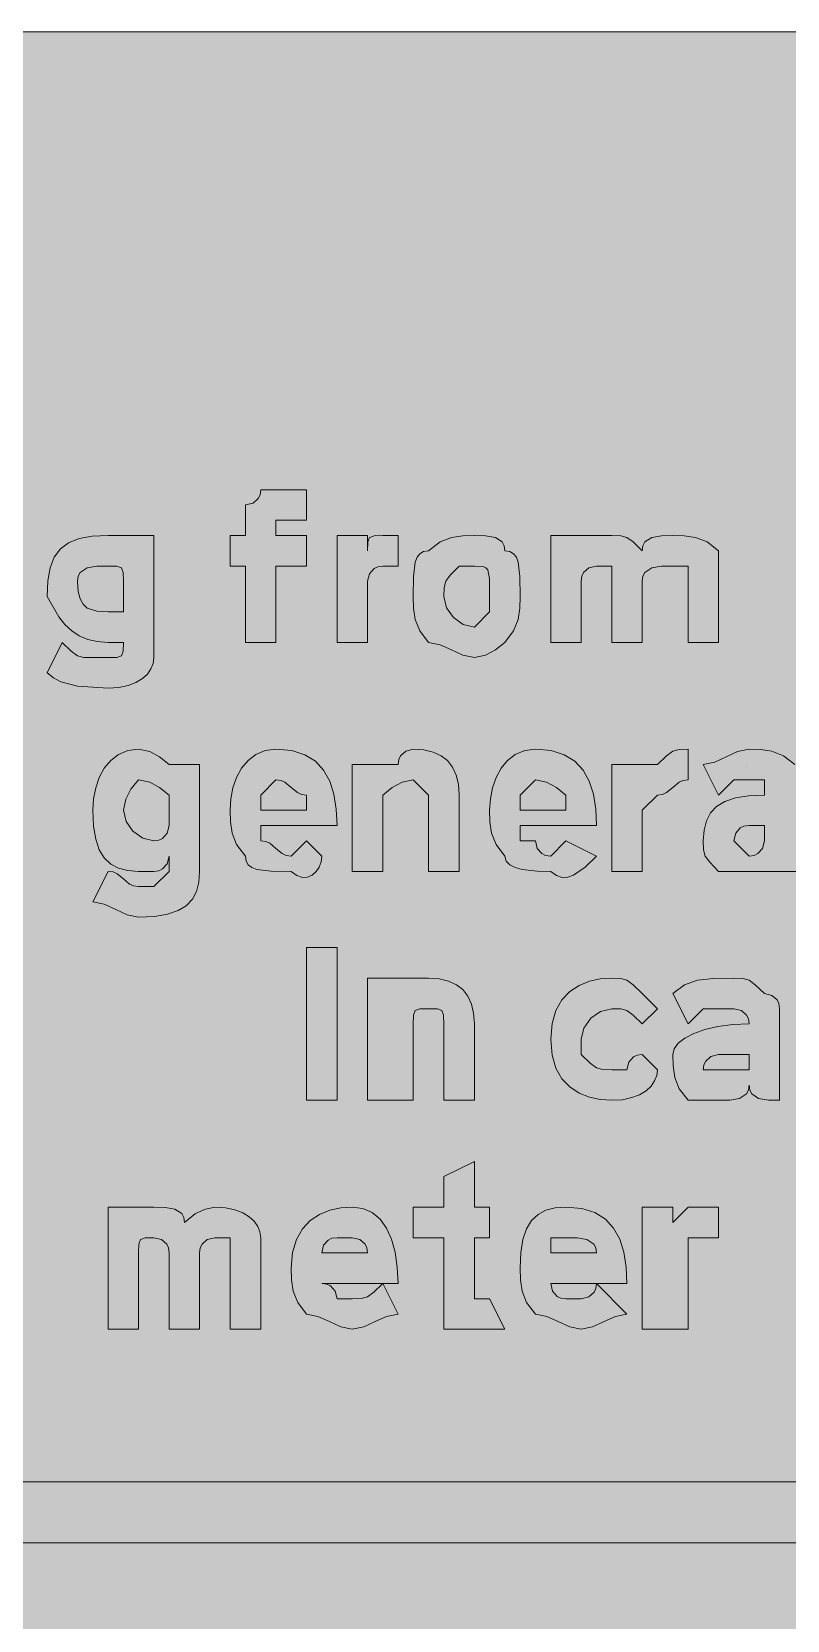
# Model space of a CAD drawing. Header units: metres. Extents: x 9 to 558, y 12 to 259.
# Drawn here: x 94.4 to 153.8, y 134.3 to 259.2 of the extents above; entities that cross this region are included whole.
import ezdxf

# ---------------------------------------------------------------- set-up
doc = ezdxf.new("R2010")
doc.units = ezdxf.units.M
for name, color, linetype, true_color in [('FILL_BLACK_000000', 7, 'Continuous', 0x000000), ('FILL_YELLOW_FFFF00', 7, 'Continuous', 0xffff00), ('STROKE_BLACK_000000', 7, 'Continuous', 0x000000)]:
    doc.layers.add(name, color=color, linetype=linetype, true_color=true_color)

msp = doc.modelspace()

# ---------------------------------------------------------------- hatches: boundary and pattern name
at = {"layer": 'FILL_BLACK_000000', "true_color": 0x000000}
h = msp.add_hatch(color=7, dxfattribs=at)
h.dxf.hatch_style = 1
h.paths.add_polyline_path([(111.21, 211.2), (111.21, 217.2), (110.01, 217.2), (110.01, 219.6), (111.21, 219.6), (111.21, 222), (111.81, 222.15), (112.22, 222.51), (112.36, 222.8), (112.41, 223.2), (114.81, 223.2), (116.01, 223.2), (116.01, 220.8), (114.81, 220.8), (113.61, 220.8), (113.61, 219.6), (116.01, 219.6), (116.01, 217.2), (113.61, 217.2), (113.61, 211.2), (111.21, 211.2)])
h = msp.add_hatch(color=7, dxfattribs=at)
h.dxf.hatch_style = 1
h.paths.add_polyline_path([(103.78, 209.12), (103.5, 208.71), (103.11, 208.35), (102.6, 208.04), (101.98, 207.81), (101.25, 207.65), (100.41, 207.6), (98.01, 207.75), (96.7, 208.11), (96.11, 208.4), (95.61, 208.8), (96.81, 211.2), (97.52, 210.51), (98.01, 210.15), (98.5, 210.02), (99.21, 210), (100.41, 210), (101.1, 210.02), (101.46, 210.15), (101.59, 210.51), (101.61, 211.2), (100.41, 211.2), (99.56, 211.26), (98.82, 211.42), (98.15, 211.71), (97.56, 212.1), (97.02, 212.61), (96.53, 213.22), (95.61, 214.8), (95.67, 216.04), (95.85, 217.07), (96.18, 217.9), (96.66, 218.55), (97.31, 219.03), (98.14, 219.36), (99.17, 219.54), (100.41, 219.6), (101.61, 219.6), (104.01, 219.6), (104.01, 210), (103.95, 209.55), (103.78, 209.12)])
h.paths.add_polyline_path([(101.46, 217.05), (101.1, 217.18), (100.41, 217.2), (99.53, 217.18), (98.76, 217.05), (98.22, 216.69), (98.06, 216.4), (98.01, 216), (98.06, 215.21), (98.22, 214.61), (98.45, 214.19), (98.76, 213.9), (99.53, 213.64), (100.41, 213.6), (101.61, 213.6), (101.61, 214.8), (101.61, 216), (101.59, 216.69), (101.46, 217.05)], flags=16)
h = msp.add_hatch(color=7, dxfattribs=at)
h.dxf.hatch_style = 1
h.paths.add_polyline_path([(118.41, 219.6), (120.81, 219.6), (120.81, 218.4), (120.83, 219.09), (120.96, 219.45), (121.32, 219.58), (122.01, 219.6), (123.21, 219.6), (123.21, 217.2), (122.01, 217.2), (121.61, 217.15), (121.32, 217.01), (120.96, 216.6), (120.81, 216), (120.81, 211.2), (118.41, 211.2), (118.41, 219.6)])
h = msp.add_hatch(color=7, dxfattribs=at)
h.dxf.hatch_style = 1
h.paths.add_polyline_path([(132.66, 213), (132.3, 212.1), (131.61, 211.2), (130.86, 210.6), (130.09, 210.19), (129.21, 210), (128.31, 210.19), (127.41, 210.6), (126.51, 211.01), (125.61, 211.2), (124.92, 212.1), (124.56, 213), (124.43, 213.9), (124.41, 214.8), (124.43, 216.37), (124.56, 217.5), (124.7, 217.89), (124.92, 218.17), (125.21, 218.34), (125.61, 218.4), (126.51, 219.09), (127.41, 219.45), (128.31, 219.58), (129.21, 219.6), (130.09, 219.58), (130.86, 219.45), (131.4, 219.09), (131.56, 218.8), (131.61, 218.4), (132.01, 218.34), (132.3, 218.17), (132.52, 217.89), (132.66, 217.5), (132.79, 216.37), (132.81, 214.8), (132.79, 213.9), (132.66, 213)])
h.paths.add_polyline_path([(130.26, 216.9), (130.12, 217.07), (129.9, 217.16), (129.21, 217.2), (128.01, 217.2), (127.32, 216.49), (126.96, 216), (126.83, 215.51), (126.81, 214.8), (127.02, 213.92), (127.56, 213.15), (128.33, 212.61), (129.21, 212.4), (130.41, 213.6), (130.41, 214.8), (130.39, 216.19), (130.26, 216.9)], flags=16)
h = msp.add_hatch(color=7, dxfattribs=at)
h.dxf.hatch_style = 1
h.paths.add_polyline_path([(143.93, 217.18), (143.16, 217.05), (142.62, 216.69), (142.46, 216.4), (142.41, 216), (142.41, 211.2), (140.01, 211.2), (140.01, 217.2), (138.81, 217.2), (138.21, 217.05), (137.8, 216.69), (137.66, 216.4), (137.61, 216), (137.61, 211.2), (135.21, 211.2), (135.21, 219.6), (137.61, 219.6), (138.81, 219.6), (140.01, 219.6), (140.72, 219.58), (141.21, 219.45), (141.7, 219.09), (142.41, 218.4), (142.46, 218.8), (142.62, 219.09), (143.16, 219.45), (143.93, 219.58), (144.81, 219.6), (145.71, 219.58), (146.61, 219.45), (147.51, 219.09), (148.41, 218.4), (148.41, 217.2), (148.41, 211.2), (146.01, 211.2), (146.01, 217.2), (144.81, 217.2), (143.93, 217.18)])
h = msp.add_hatch(color=7, dxfattribs=at)
h.dxf.hatch_style = 1
h.paths.add_polyline_path([(107.37, 191.62), (107.04, 191.01), (106.56, 190.5), (105.91, 190.11), (105.08, 189.82), (104.05, 189.66), (102.81, 189.6), (101.91, 189.79), (101.01, 190.2), (100.11, 190.61), (99.21, 190.8), (100.41, 193.2), (100.81, 193.15), (101.12, 193.01), (101.61, 192.6), (102.1, 192.19), (102.41, 192.05), (102.81, 192), (104.01, 192), (105.21, 193.2), (105.21, 194.4), (105.06, 193.8), (104.7, 193.39), (104.41, 193.25), (104.01, 193.2), (102.81, 193.2), (101.97, 193.26), (101.23, 193.44), (100.62, 193.77), (100.11, 194.25), (99.72, 194.9), (99.44, 195.73), (99.27, 196.76), (99.21, 198), (99.27, 198.9), (99.44, 199.76), (99.72, 200.57), (100.11, 201.3), (100.62, 201.91), (101.23, 202.39), (101.97, 202.69), (102.81, 202.8), (103.69, 202.61), (104.46, 202.2), (105.21, 201.6), (107.61, 201.6), (107.61, 193.2), (107.55, 192.36), (107.37, 191.62)])
h.paths.add_polyline_path([(103.69, 200.21), (102.81, 200.4), (102.21, 199.65), (101.8, 198.88), (101.61, 198), (101.82, 197.12), (102.36, 196.35), (103.13, 195.81), (104.01, 195.6), (104.41, 195.65), (104.7, 195.79), (105.06, 196.2), (105.21, 196.8), (105.21, 199.2), (104.46, 199.8), (103.69, 200.21)], flags=16)
h = msp.add_hatch(color=7, dxfattribs=at)
h.dxf.hatch_style = 1
h.paths.add_polyline_path([(112.41, 195.6), (112.81, 195.55), (113.12, 195.41), (113.61, 195), (114.1, 194.59), (114.41, 194.45), (114.81, 194.4), (116.01, 195.6), (117.21, 194.4), (117.16, 193.95), (117, 193.54), (116.77, 193.18), (116.46, 192.9), (116.1, 192.74), (115.69, 192.71), (115.26, 192.86), (114.81, 193.2), (113.23, 193.22), (112.11, 193.35), (111.72, 193.49), (111.43, 193.71), (111.27, 194), (111.21, 194.4), (110.52, 195.3), (110.16, 196.2), (110.03, 197.1), (110.01, 198), (110.07, 198.9), (110.23, 199.76), (110.52, 200.57), (110.91, 201.3), (111.42, 201.91), (112.03, 202.39), (112.77, 202.69), (113.61, 202.8), (114.85, 202.69), (115.88, 202.37), (116.71, 201.85), (117.36, 201.15), (117.84, 200.28), (118.17, 199.26), (118.35, 198.09), (118.41, 196.8), (112.41, 196.8), (112.41, 195.6)])
h.paths.add_polyline_path([(116.01, 199.2), (115.61, 199.25), (115.3, 199.39), (114.81, 199.8), (114.32, 200.21), (114.01, 200.35), (113.61, 200.4), (112.41, 199.2), (112.41, 198), (116.01, 198), (116.01, 199.2)], flags=16)
h = msp.add_hatch(color=7, dxfattribs=at)
h.dxf.hatch_style = 1
h.paths.add_polyline_path([(125.61, 193.2), (125.61, 198), (125.61, 199.2), (124.41, 200.4), (123.53, 200.21), (122.76, 199.8), (122.01, 199.2), (122.01, 198), (122.01, 193.2), (119.61, 193.2), (119.61, 201.6), (122.01, 201.6), (123.21, 201.6), (123.26, 202), (123.4, 202.29), (123.81, 202.65), (124.41, 202.8), (125.25, 202.74), (125.98, 202.57), (126.6, 202.29), (127.11, 201.9), (127.5, 201.39), (127.78, 200.77), (127.95, 200.04), (128.01, 199.2), (128.01, 193.2), (125.61, 193.2)])
h = msp.add_hatch(color=7, dxfattribs=at)
h.dxf.hatch_style = 1
h.paths.add_polyline_path([(132.81, 195.6), (134.01, 195.6), (134.16, 195), (134.52, 194.59), (134.81, 194.45), (135.21, 194.4), (136.41, 195.6), (138.81, 194.4), (137.91, 193.54), (137.01, 192.9), (136.56, 192.74), (136.11, 192.71), (135.66, 192.86), (135.21, 193.2), (134.14, 193.22), (132.96, 193.35), (132.43, 193.49), (132, 193.71), (131.72, 194), (131.61, 194.4), (130.92, 195.3), (130.56, 196.2), (130.43, 197.1), (130.41, 198), (130.47, 198.9), (130.63, 199.76), (130.92, 200.57), (131.31, 201.3), (131.82, 201.91), (132.43, 202.39), (133.17, 202.69), (134.01, 202.8), (135.25, 202.69), (136.28, 202.37), (137.11, 201.85), (137.76, 201.15), (138.24, 200.28), (138.57, 199.26), (138.75, 198.09), (138.81, 196.8), (132.81, 196.8), (132.81, 195.6)])
h.paths.add_polyline_path([(136.41, 199.2), (135.66, 199.8), (134.89, 200.21), (134.01, 200.4), (132.81, 199.2), (132.81, 198), (136.41, 198), (136.41, 199.2)], flags=16)
h = msp.add_hatch(color=7, dxfattribs=at)
h.dxf.hatch_style = 1
h.paths.add_polyline_path([(140.01, 201.6), (142.41, 201.6), (143.61, 201.6), (144.32, 202.29), (144.81, 202.65), (145.3, 202.78), (146.01, 202.8), (146.01, 200.4), (145.61, 200.35), (145.3, 200.21), (144.81, 199.8), (144.32, 199.39), (144.01, 199.25), (143.61, 199.2), (142.41, 198), (142.41, 193.2), (140.01, 193.2), (140.01, 201.6)])
h = msp.add_hatch(color=7, dxfattribs=at)
h.dxf.hatch_style = 1
h.paths.add_polyline_path([(150.81, 200.4), (149.61, 200.4), (148.41, 199.2), (147.21, 201.6), (148.11, 201.79), (149.01, 202.2), (149.91, 202.61), (150.81, 202.8), (151.71, 202.78), (152.61, 202.65), (153.51, 202.29), (154.41, 201.6), (154.56, 201), (154.92, 200.59), (155.21, 200.45), (155.61, 200.4), (155.61, 195.6), (155.61, 194.4), (155.61, 193.2), (153.21, 193.2), (150.81, 193.2), (148.41, 193.2), (147.72, 193.91), (147.36, 194.4), (147.23, 194.89), (147.21, 195.6), (147.27, 196.44), (147.45, 197.17), (147.78, 197.79), (148.26, 198.3), (148.91, 198.69), (149.74, 198.97), (150.77, 199.14), (152.01, 199.2), (152.01, 200.4), (150.81, 200.4)])
h.paths.add_polyline_path([(151.21, 194.45), (151.5, 194.59), (151.86, 195), (152.01, 195.6), (152.01, 196.8), (150.81, 196.8), (150.41, 196.75), (150.12, 196.61), (149.76, 196.2), (149.61, 195.6), (150.81, 194.4), (151.21, 194.45)], flags=16)
h = msp.add_hatch(color=7, dxfattribs=at)
h.dxf.hatch_style = 1
h.paths.add_polyline_path([(116.01, 175.2), (116.01, 187.2), (118.41, 187.2), (118.41, 175.2), (116.01, 175.2)])
h = msp.add_hatch(color=7, dxfattribs=at)
h.dxf.hatch_style = 1
h.paths.add_polyline_path([(126.45, 184.74), (127.18, 184.57), (127.8, 184.29), (128.31, 183.9), (128.7, 183.39), (128.98, 182.77), (129.15, 182.04), (129.21, 181.2), (129.21, 175.2), (126.81, 175.2), (126.81, 181.2), (126.79, 181.89), (126.66, 182.25), (126.3, 182.38), (125.61, 182.4), (124.92, 182.38), (124.56, 182.25), (124.43, 181.89), (124.41, 181.2), (124.41, 175.2), (120.81, 175.2), (120.81, 184.8), (124.41, 184.8), (125.61, 184.8), (126.45, 184.74)])
h = msp.add_hatch(color=7, dxfattribs=at)
h.dxf.hatch_style = 1
h.paths.add_polyline_path([(140.72, 184.78), (141.21, 184.65), (141.7, 184.29), (142.41, 183.6), (143.61, 182.4), (142.41, 181.2), (141.7, 181.89), (141.21, 182.25), (140.72, 182.38), (140.01, 182.4), (139.13, 182.19), (138.36, 181.65), (137.82, 180.88), (137.61, 180), (137.61, 178.8), (138.32, 178.11), (138.81, 177.75), (139.3, 177.62), (140.01, 177.6), (141.21, 177.6), (141.36, 178.2), (141.72, 178.61), (142.01, 178.75), (142.41, 178.8), (143.61, 177.6), (143.55, 177.15), (143.38, 176.72), (143.1, 176.31), (142.71, 175.95), (142.2, 175.64), (141.58, 175.41), (140.85, 175.25), (140.01, 175.2), (139.11, 175.26), (138.25, 175.44), (137.44, 175.77), (136.71, 176.25), (136.1, 176.9), (135.62, 177.73), (135.32, 178.76), (135.21, 180), (135.32, 181.24), (135.62, 182.27), (136.1, 183.1), (136.71, 183.75), (137.44, 184.23), (138.25, 184.56), (139.11, 184.74), (140.01, 184.8), (140.72, 184.78)])
h = msp.add_hatch(color=7, dxfattribs=at)
h.dxf.hatch_style = 1
h.paths.add_polyline_path([(150.62, 181.89), (150.21, 182.25), (149.61, 182.4), (147.21, 182.4), (146.01, 181.2), (144.81, 183.6), (145.73, 184.29), (146.76, 184.65), (148.02, 184.78), (149.61, 184.8), (150.32, 184.78), (150.81, 184.65), (151.3, 184.29), (152.01, 183.6), (152.61, 183.45), (153.02, 183.09), (153.16, 182.8), (153.21, 182.4), (153.21, 177.6), (153.21, 176.4), (153.21, 175.2), (152.33, 175.22), (151.56, 175.35), (151.02, 175.71), (150.86, 176), (150.81, 176.4), (150.76, 176), (150.6, 175.71), (150.06, 175.35), (149.29, 175.22), (148.41, 175.2), (146.01, 175.2), (145.32, 176.1), (144.96, 177), (144.83, 177.9), (144.81, 178.8), (144.92, 179.25), (145.24, 179.68), (145.76, 180.09), (146.46, 180.45), (147.33, 180.76), (148.35, 180.99), (149.52, 181.15), (150.81, 181.2), (150.76, 181.6), (150.62, 181.89)])
h.paths.add_polyline_path([(149.61, 177.6), (150.81, 177.6), (150.81, 178.8), (148.41, 178.8), (147.81, 178.65), (147.4, 178.29), (147.26, 178), (147.21, 177.6), (148.41, 177.6), (149.61, 177.6)], flags=16)
h = msp.add_hatch(color=7, dxfattribs=at)
h.dxf.hatch_style = 1
h.paths.add_polyline_path([(130.41, 166.8), (130.41, 164.4), (129.21, 164.4), (129.21, 160.8), (129.21, 159.6), (130.41, 159.6), (131.61, 157.2), (129.21, 157.2), (126.81, 157.2), (126.81, 159.6), (126.81, 164.4), (124.41, 164.4), (124.41, 166.8), (126.81, 166.8), (126.81, 169.2), (129.21, 170.4), (129.21, 166.8), (130.41, 166.8)])
h = msp.add_hatch(color=7, dxfattribs=at)
h.dxf.hatch_style = 1
h.paths.add_polyline_path([(108.21, 164.25), (107.8, 163.89), (107.66, 163.6), (107.61, 163.2), (107.61, 157.2), (105.21, 157.2), (105.21, 163.2), (105.16, 163.6), (105.02, 163.89), (104.61, 164.25), (104.01, 164.4), (103.32, 164.38), (102.96, 164.25), (102.83, 163.89), (102.81, 163.2), (102.81, 157.2), (100.41, 157.2), (100.41, 166.8), (102.81, 166.8), (104.01, 166.8), (104.89, 166.78), (105.66, 166.65), (106.2, 166.29), (106.36, 166), (106.41, 165.6), (107.29, 166.29), (108.06, 166.65), (108.81, 166.8), (109.65, 166.75), (110.38, 166.59), (111, 166.36), (111.51, 166.05), (111.9, 165.69), (112.18, 165.28), (112.35, 164.85), (112.41, 164.4), (112.41, 157.2), (110.01, 157.2), (110.01, 163.2), (110.01, 164.4), (108.81, 164.4), (108.21, 164.25)])
h = msp.add_hatch(color=7, dxfattribs=at)
h.dxf.hatch_style = 1
h.paths.add_polyline_path([(121.41, 157.8), (120.51, 157.39), (119.61, 157.2), (118.71, 157.39), (117.81, 157.8), (116.91, 158.21), (116.01, 158.4), (115.32, 159.3), (114.96, 160.2), (114.83, 161.1), (114.81, 162), (114.92, 163.24), (115.22, 164.27), (115.7, 165.1), (116.31, 165.75), (117.04, 166.23), (117.85, 166.56), (118.71, 166.74), (119.61, 166.8), (120.45, 166.69), (121.18, 166.37), (121.8, 165.85), (122.31, 165.15), (122.7, 164.28), (122.98, 163.26), (123.15, 162.09), (123.21, 160.8), (122.01, 160.8), (123.21, 158.4), (122.31, 158.21), (121.41, 157.8)])
h.paths.add_polyline_path([(117.21, 160.8), (117.61, 160.75), (117.9, 160.61), (118.26, 160.2), (118.41, 159.6), (119.61, 159.6), (120.32, 159.62), (120.81, 159.75), (121.3, 160.11), (122.01, 160.8), (117.21, 160.8)], flags=16)
h.paths.add_polyline_path([(120.76, 163.6), (120.62, 163.89), (120.21, 164.25), (119.61, 164.4), (118.41, 164.4), (118.01, 164.35), (117.72, 164.21), (117.36, 163.8), (117.21, 163.2), (120.81, 163.2), (120.76, 163.6)], flags=16)
h = msp.add_hatch(color=7, dxfattribs=at)
h.dxf.hatch_style = 1
h.paths.add_polyline_path([(139.41, 157.8), (138.51, 157.39), (137.61, 157.2), (136.71, 157.39), (135.81, 157.8), (134.91, 158.21), (134.01, 158.4), (133.32, 159.3), (132.96, 160.2), (132.83, 161.1), (132.81, 162), (132.87, 163.24), (133.03, 164.27), (133.32, 165.1), (133.71, 165.75), (134.22, 166.23), (134.83, 166.56), (135.57, 166.74), (136.41, 166.8), (137.65, 166.69), (138.68, 166.37), (139.51, 165.85), (140.16, 165.15), (140.64, 164.28), (140.97, 163.26), (141.15, 162.09), (141.21, 160.8), (138.81, 160.8), (141.21, 158.4), (140.31, 158.21), (139.41, 157.8)])
h.paths.add_polyline_path([(135.21, 160.8), (135.36, 160.2), (135.72, 159.79), (136.01, 159.65), (136.41, 159.6), (137.61, 159.6), (138.21, 159.75), (138.62, 160.11), (138.76, 160.4), (138.81, 160.8), (135.21, 160.8)], flags=16)
h.paths.add_polyline_path([(138.76, 163.6), (138.6, 163.89), (138.06, 164.25), (137.29, 164.38), (136.41, 164.4), (135.21, 164.4), (135.21, 163.2), (138.81, 163.2), (138.76, 163.6)], flags=16)
h = msp.add_hatch(color=7, dxfattribs=at)
h.dxf.hatch_style = 1
h.paths.add_polyline_path([(142.41, 166.8), (144.81, 166.8), (144.81, 165.6), (146.01, 166.8), (148.41, 166.8), (148.41, 164.4), (146.01, 164.4), (146.01, 163.2), (146.01, 157.2), (142.41, 157.2), (142.41, 166.8)])
h = msp.add_hatch(color=7, dxfattribs=at)
h.dxf.hatch_style = 1
h.paths.add_polyline_path([(62.01, 140.4), (62.01, 145.2), (495.21, 145.2), (490.41, 150), (497.61, 150), (504.81, 142.8), (497.61, 136.8), (490.41, 136.8), (495.21, 140.4), (62.01, 140.4)])
at = {"layer": 'FILL_YELLOW_FFFF00', "true_color": 0xffff00}
h = msp.add_hatch(color=7, dxfattribs=at)
h.dxf.hatch_style = 1
h.paths.add_polyline_path([(552.02, 259.18), (553.41, 259.05), (554.8, 258.69), (556.41, 258), (557.1, 256.39), (557.46, 255), (557.59, 253.61), (557.61, 252), (557.61, 19.2), (557.61, 15.6), (557.01, 14.85), (556.6, 14.08), (556.41, 13.2), (554.8, 12.51), (553.41, 12.15), (552.02, 12.02), (550.41, 12), (16.41, 12), (14.01, 12), (13.13, 12.19), (12.36, 12.6), (11.61, 13.2), (10.22, 14.81), (9.8, 15.52), (9.51, 16.2), (9.25, 17.59), (9.21, 19.2), (9.21, 252), (9.21, 255.6), (9.61, 255.65), (9.92, 255.81), (10.41, 256.35), (10.9, 257.12), (11.61, 258), (12.36, 258.6), (13.13, 259.01), (14.01, 259.2), (16.41, 259.2), (550.41, 259.2), (552.02, 259.18)])

# ---------------------------------------------------------------- linework, layer by layer
at = {"layer": 'FILL_BLACK_000000', "lineweight": 0, "true_color": 0x000000}
for points in [[(111.21, 211.2), (111.21, 217.2), (110.01, 217.2), (110.01, 219.6), (111.21, 219.6), (111.21, 222), (111.81, 222.15), (112.22, 222.51), (112.36, 222.8), (112.41, 223.2), (114.81, 223.2), (116.01, 223.2), (116.01, 220.8), (114.81, 220.8), (113.61, 220.8), (113.61, 219.6), (116.01, 219.6), (116.01, 217.2), (113.61, 217.2), (113.61, 211.2)], [(103.78, 209.12), (103.5, 208.71), (103.11, 208.35), (102.6, 208.04), (101.98, 207.81), (101.25, 207.65), (100.41, 207.6), (98.01, 207.75), (96.7, 208.11), (96.11, 208.4), (95.61, 208.8), (96.81, 211.2), (97.52, 210.51), (98.01, 210.15), (98.5, 210.02), (99.21, 210), (100.41, 210), (101.1, 210.02), (101.46, 210.15), (101.59, 210.51), (101.61, 211.2), (100.41, 211.2), (99.56, 211.26), (98.82, 211.42), (98.15, 211.71), (97.56, 212.1), (97.02, 212.61), (96.53, 213.22), (95.61, 214.8), (95.67, 216.04), (95.85, 217.07), (96.18, 217.9), (96.66, 218.55), (97.31, 219.03), (98.14, 219.36), (99.17, 219.54), (100.41, 219.6), (101.61, 219.6), (104.01, 219.6), (104.01, 210), (103.95, 209.55)], [(118.41, 219.6), (120.81, 219.6), (120.81, 218.4), (120.83, 219.09), (120.96, 219.45), (121.32, 219.58), (122.01, 219.6), (123.21, 219.6), (123.21, 217.2), (122.01, 217.2), (121.61, 217.15), (121.32, 217.01), (120.96, 216.6), (120.81, 216), (120.81, 211.2), (118.41, 211.2)], [(132.66, 213), (132.3, 212.1), (131.61, 211.2), (130.86, 210.6), (130.09, 210.19), (129.21, 210), (128.31, 210.19), (127.41, 210.6), (126.51, 211.01), (125.61, 211.2), (124.92, 212.1), (124.56, 213), (124.43, 213.9), (124.41, 214.8), (124.43, 216.37), (124.56, 217.5), (124.7, 217.89), (124.92, 218.17), (125.21, 218.34), (125.61, 218.4), (126.51, 219.09), (127.41, 219.45), (128.31, 219.58), (129.21, 219.6), (130.09, 219.58), (130.86, 219.45), (131.4, 219.09), (131.56, 218.8), (131.61, 218.4), (132.01, 218.34), (132.3, 218.17), (132.52, 217.89), (132.66, 217.5), (132.79, 216.37), (132.81, 214.8), (132.79, 213.9)], [(143.93, 217.18), (143.16, 217.05), (142.62, 216.69), (142.46, 216.4), (142.41, 216), (142.41, 211.2), (140.01, 211.2), (140.01, 217.2), (138.81, 217.2), (138.21, 217.05), (137.8, 216.69), (137.66, 216.4), (137.61, 216), (137.61, 211.2), (135.21, 211.2), (135.21, 219.6), (137.61, 219.6), (138.81, 219.6), (140.01, 219.6), (140.72, 219.58), (141.21, 219.45), (141.7, 219.09), (142.41, 218.4), (142.46, 218.8), (142.62, 219.09), (143.16, 219.45), (143.93, 219.58), (144.81, 219.6), (145.71, 219.58), (146.61, 219.45), (147.51, 219.09), (148.41, 218.4), (148.41, 217.2), (148.41, 211.2), (146.01, 211.2), (146.01, 217.2), (144.81, 217.2)], [(101.46, 217.05), (101.1, 217.18), (100.41, 217.2), (99.53, 217.18), (98.76, 217.05), (98.22, 216.69), (98.06, 216.4), (98.01, 216), (98.06, 215.21), (98.22, 214.61), (98.45, 214.19), (98.76, 213.9), (99.53, 213.64), (100.41, 213.6), (101.61, 213.6), (101.61, 214.8), (101.61, 216), (101.59, 216.69)], [(130.26, 216.9), (130.12, 217.07), (129.9, 217.16), (129.21, 217.2), (128.01, 217.2), (127.32, 216.49), (126.96, 216), (126.83, 215.51), (126.81, 214.8), (127.02, 213.92), (127.56, 213.15), (128.33, 212.61), (129.21, 212.4), (130.41, 213.6), (130.41, 214.8), (130.39, 216.19)], [(107.37, 191.62), (107.04, 191.01), (106.56, 190.5), (105.91, 190.11), (105.08, 189.82), (104.05, 189.66), (102.81, 189.6), (101.91, 189.79), (101.01, 190.2), (100.11, 190.61), (99.21, 190.8), (100.41, 193.2), (100.81, 193.15), (101.12, 193.01), (101.61, 192.6), (102.1, 192.19), (102.41, 192.05), (102.81, 192), (104.01, 192), (105.21, 193.2), (105.21, 194.4), (105.06, 193.8), (104.7, 193.39), (104.41, 193.25), (104.01, 193.2), (102.81, 193.2), (101.97, 193.26), (101.23, 193.44), (100.62, 193.77), (100.11, 194.25), (99.72, 194.9), (99.44, 195.73), (99.27, 196.76), (99.21, 198), (99.27, 198.9), (99.44, 199.76), (99.72, 200.57), (100.11, 201.3), (100.62, 201.91), (101.23, 202.39), (101.97, 202.69), (102.81, 202.8), (103.69, 202.61), (104.46, 202.2), (105.21, 201.6), (107.61, 201.6), (107.61, 193.2), (107.55, 192.36)], [(112.41, 195.6), (112.81, 195.55), (113.12, 195.41), (113.61, 195), (114.1, 194.59), (114.41, 194.45), (114.81, 194.4), (116.01, 195.6), (117.21, 194.4), (117.16, 193.95), (117, 193.54), (116.77, 193.18), (116.46, 192.9), (116.1, 192.74), (115.69, 192.71), (115.26, 192.86), (114.81, 193.2), (113.23, 193.22), (112.11, 193.35), (111.72, 193.49), (111.43, 193.71), (111.27, 194), (111.21, 194.4), (110.52, 195.3), (110.16, 196.2), (110.03, 197.1), (110.01, 198), (110.07, 198.9), (110.23, 199.76), (110.52, 200.57), (110.91, 201.3), (111.42, 201.91), (112.03, 202.39), (112.77, 202.69), (113.61, 202.8), (114.85, 202.69), (115.88, 202.37), (116.71, 201.85), (117.36, 201.15), (117.84, 200.28), (118.17, 199.26), (118.35, 198.09), (118.41, 196.8), (112.41, 196.8)], [(125.61, 193.2), (125.61, 198), (125.61, 199.2), (124.41, 200.4), (123.53, 200.21), (122.76, 199.8), (122.01, 199.2), (122.01, 198), (122.01, 193.2), (119.61, 193.2), (119.61, 201.6), (122.01, 201.6), (123.21, 201.6), (123.26, 202), (123.4, 202.29), (123.81, 202.65), (124.41, 202.8), (125.25, 202.74), (125.98, 202.57), (126.6, 202.29), (127.11, 201.9), (127.5, 201.39), (127.78, 200.77), (127.95, 200.04), (128.01, 199.2), (128.01, 193.2)], [(132.81, 195.6), (134.01, 195.6), (134.16, 195), (134.52, 194.59), (134.81, 194.45), (135.21, 194.4), (136.41, 195.6), (138.81, 194.4), (137.91, 193.54), (137.01, 192.9), (136.56, 192.74), (136.11, 192.71), (135.66, 192.86), (135.21, 193.2), (134.14, 193.22), (132.96, 193.35), (132.43, 193.49), (132, 193.71), (131.72, 194), (131.61, 194.4), (130.92, 195.3), (130.56, 196.2), (130.43, 197.1), (130.41, 198), (130.47, 198.9), (130.63, 199.76), (130.92, 200.57), (131.31, 201.3), (131.82, 201.91), (132.43, 202.39), (133.17, 202.69), (134.01, 202.8), (135.25, 202.69), (136.28, 202.37), (137.11, 201.85), (137.76, 201.15), (138.24, 200.28), (138.57, 199.26), (138.75, 198.09), (138.81, 196.8), (132.81, 196.8)], [(140.01, 201.6), (142.41, 201.6), (143.61, 201.6), (144.32, 202.29), (144.81, 202.65), (145.3, 202.78), (146.01, 202.8), (146.01, 200.4), (145.61, 200.35), (145.3, 200.21), (144.81, 199.8), (144.32, 199.39), (144.01, 199.25), (143.61, 199.2), (142.41, 198), (142.41, 193.2), (140.01, 193.2)], [(103.69, 200.21), (102.81, 200.4), (102.21, 199.65), (101.8, 198.88), (101.61, 198), (101.82, 197.12), (102.36, 196.35), (103.13, 195.81), (104.01, 195.6), (104.41, 195.65), (104.7, 195.79), (105.06, 196.2), (105.21, 196.8), (105.21, 199.2), (104.46, 199.8)], [(116.01, 199.2), (115.61, 199.25), (115.3, 199.39), (114.81, 199.8), (114.32, 200.21), (114.01, 200.35), (113.61, 200.4), (112.41, 199.2), (112.41, 198), (116.01, 198)], [(136.41, 199.2), (135.66, 199.8), (134.89, 200.21), (134.01, 200.4), (132.81, 199.2), (132.81, 198), (136.41, 198)], [(151.21, 194.45), (151.5, 194.59), (151.86, 195), (152.01, 195.6), (152.01, 196.8), (150.81, 196.8), (150.41, 196.75), (150.12, 196.61), (149.76, 196.2), (149.61, 195.6), (150.81, 194.4)], [(116.01, 175.2), (116.01, 187.2), (118.41, 187.2), (118.41, 175.2)], [(126.45, 184.74), (127.18, 184.57), (127.8, 184.29), (128.31, 183.9), (128.7, 183.39), (128.98, 182.77), (129.15, 182.04), (129.21, 181.2), (129.21, 175.2), (126.81, 175.2), (126.81, 181.2), (126.79, 181.89), (126.66, 182.25), (126.3, 182.38), (125.61, 182.4), (124.92, 182.38), (124.56, 182.25), (124.43, 181.89), (124.41, 181.2), (124.41, 175.2), (120.81, 175.2), (120.81, 184.8), (124.41, 184.8), (125.61, 184.8)], [(140.72, 184.78), (141.21, 184.65), (141.7, 184.29), (142.41, 183.6), (143.61, 182.4), (142.41, 181.2), (141.7, 181.89), (141.21, 182.25), (140.72, 182.38), (140.01, 182.4), (139.13, 182.19), (138.36, 181.65), (137.82, 180.88), (137.61, 180), (137.61, 178.8), (138.32, 178.11), (138.81, 177.75), (139.3, 177.62), (140.01, 177.6), (141.21, 177.6), (141.36, 178.2), (141.72, 178.61), (142.01, 178.75), (142.41, 178.8), (143.61, 177.6), (143.55, 177.15), (143.38, 176.72), (143.1, 176.31), (142.71, 175.95), (142.2, 175.64), (141.58, 175.41), (140.85, 175.25), (140.01, 175.2), (139.11, 175.26), (138.25, 175.44), (137.44, 175.77), (136.71, 176.25), (136.1, 176.9), (135.62, 177.73), (135.32, 178.76), (135.21, 180), (135.32, 181.24), (135.62, 182.27), (136.1, 183.1), (136.71, 183.75), (137.44, 184.23), (138.25, 184.56), (139.11, 184.74), (140.01, 184.8)], [(150.62, 181.89), (150.21, 182.25), (149.61, 182.4), (147.21, 182.4), (146.01, 181.2), (144.81, 183.6), (145.73, 184.29), (146.76, 184.65), (148.02, 184.78), (149.61, 184.8), (150.32, 184.78), (150.81, 184.65), (151.3, 184.29), (152.01, 183.6), (152.61, 183.45), (153.02, 183.09), (153.16, 182.8), (153.21, 182.4), (153.21, 177.6), (153.21, 176.4), (153.21, 175.2), (152.33, 175.22), (151.56, 175.35), (151.02, 175.71), (150.86, 176), (150.81, 176.4), (150.76, 176), (150.6, 175.71), (150.06, 175.35), (149.29, 175.22), (148.41, 175.2), (146.01, 175.2), (145.32, 176.1), (144.96, 177), (144.83, 177.9), (144.81, 178.8), (144.92, 179.25), (145.24, 179.68), (145.76, 180.09), (146.46, 180.45), (147.33, 180.76), (148.35, 180.99), (149.52, 181.15), (150.81, 181.2), (150.76, 181.6)], [(149.61, 177.6), (150.81, 177.6), (150.81, 178.8), (148.41, 178.8), (147.81, 178.65), (147.4, 178.29), (147.26, 178), (147.21, 177.6), (148.41, 177.6)], [(130.41, 166.8), (130.41, 164.4), (129.21, 164.4), (129.21, 160.8), (129.21, 159.6), (130.41, 159.6), (131.61, 157.2), (129.21, 157.2), (126.81, 157.2), (126.81, 159.6), (126.81, 164.4), (124.41, 164.4), (124.41, 166.8), (126.81, 166.8), (126.81, 169.2), (129.21, 170.4), (129.21, 166.8)], [(108.21, 164.25), (107.8, 163.89), (107.66, 163.6), (107.61, 163.2), (107.61, 157.2), (105.21, 157.2), (105.21, 163.2), (105.16, 163.6), (105.02, 163.89), (104.61, 164.25), (104.01, 164.4), (103.32, 164.38), (102.96, 164.25), (102.83, 163.89), (102.81, 163.2), (102.81, 157.2), (100.41, 157.2), (100.41, 166.8), (102.81, 166.8), (104.01, 166.8), (104.89, 166.78), (105.66, 166.65), (106.2, 166.29), (106.36, 166), (106.41, 165.6), (107.29, 166.29), (108.06, 166.65), (108.81, 166.8), (109.65, 166.75), (110.38, 166.59), (111, 166.36), (111.51, 166.05), (111.9, 165.69), (112.18, 165.28), (112.35, 164.85), (112.41, 164.4), (112.41, 157.2), (110.01, 157.2), (110.01, 163.2), (110.01, 164.4), (108.81, 164.4)], [(121.41, 157.8), (120.51, 157.39), (119.61, 157.2), (118.71, 157.39), (117.81, 157.8), (116.91, 158.21), (116.01, 158.4), (115.32, 159.3), (114.96, 160.2), (114.83, 161.1), (114.81, 162), (114.92, 163.24), (115.22, 164.27), (115.7, 165.1), (116.31, 165.75), (117.04, 166.23), (117.85, 166.56), (118.71, 166.74), (119.61, 166.8), (120.45, 166.69), (121.18, 166.37), (121.8, 165.85), (122.31, 165.15), (122.7, 164.28), (122.98, 163.26), (123.15, 162.09), (123.21, 160.8), (122.01, 160.8), (123.21, 158.4), (122.31, 158.21)], [(139.41, 157.8), (138.51, 157.39), (137.61, 157.2), (136.71, 157.39), (135.81, 157.8), (134.91, 158.21), (134.01, 158.4), (133.32, 159.3), (132.96, 160.2), (132.83, 161.1), (132.81, 162), (132.87, 163.24), (133.03, 164.27), (133.32, 165.1), (133.71, 165.75), (134.22, 166.23), (134.83, 166.56), (135.57, 166.74), (136.41, 166.8), (137.65, 166.69), (138.68, 166.37), (139.51, 165.85), (140.16, 165.15), (140.64, 164.28), (140.97, 163.26), (141.15, 162.09), (141.21, 160.8), (138.81, 160.8), (141.21, 158.4), (140.31, 158.21)], [(142.41, 166.8), (144.81, 166.8), (144.81, 165.6), (146.01, 166.8), (148.41, 166.8), (148.41, 164.4), (146.01, 164.4), (146.01, 163.2), (146.01, 157.2), (142.41, 157.2)], [(120.76, 163.6), (120.62, 163.89), (120.21, 164.25), (119.61, 164.4), (118.41, 164.4), (118.01, 164.35), (117.72, 164.21), (117.36, 163.8), (117.21, 163.2), (120.81, 163.2)], [(138.76, 163.6), (138.6, 163.89), (138.06, 164.25), (137.29, 164.38), (136.41, 164.4), (135.21, 164.4), (135.21, 163.2), (138.81, 163.2)], [(117.21, 160.8), (117.61, 160.75), (117.9, 160.61), (118.26, 160.2), (118.41, 159.6), (119.61, 159.6), (120.32, 159.62), (120.81, 159.75), (121.3, 160.11), (122.01, 160.8)], [(135.21, 160.8), (135.36, 160.2), (135.72, 159.79), (136.01, 159.65), (136.41, 159.6), (137.61, 159.6), (138.21, 159.75), (138.62, 160.11), (138.76, 160.4), (138.81, 160.8)], [(62.01, 140.4), (62.01, 145.2), (495.21, 145.2), (490.41, 150), (497.61, 150), (504.81, 142.8), (497.61, 136.8), (490.41, 136.8), (495.21, 140.4)]]:
    msp.add_lwpolyline(points, close=True, dxfattribs=at)
msp.add_lwpolyline([(155.61, 193.2), (153.21, 193.2), (150.81, 193.2), (148.41, 193.2), (147.72, 193.91), (147.36, 194.4), (147.23, 194.89), (147.21, 195.6), (147.27, 196.44), (147.45, 197.17), (147.78, 197.79), (148.26, 198.3), (148.91, 198.69), (149.74, 198.97), (150.77, 199.14), (152.01, 199.2), (152.01, 200.4), (150.81, 200.4), (149.61, 200.4), (148.41, 199.2), (147.21, 201.6), (148.11, 201.79), (149.01, 202.2), (149.91, 202.61), (150.81, 202.8), (151.71, 202.78), (152.61, 202.65), (153.51, 202.29), (154.41, 201.6)], dxfattribs=at)
at = {"layer": 'FILL_YELLOW_FFFF00', "lineweight": 0, "true_color": 0xffff00}
msp.add_lwpolyline([(550.41, 12), (16.41, 12), (14.01, 12), (13.13, 12.19), (12.36, 12.6), (11.61, 13.2), (10.22, 14.81), (9.8, 15.52), (9.51, 16.2), (9.25, 17.59), (9.21, 19.2), (9.21, 252), (9.21, 255.6), (9.61, 255.65), (9.92, 255.81), (10.41, 256.35), (10.9, 257.12), (11.61, 258), (12.36, 258.6), (13.13, 259.01), (14.01, 259.2), (16.41, 259.2), (550.41, 259.2)], dxfattribs=at)
at = {"layer": 'STROKE_BLACK_000000', "lineweight": 0, "true_color": 0x000000}
for points in [[(150.61, 201.44), (150.61, 201.44)], [(150.61, 181.44), (150.61, 181.44)]]:
    msp.add_lwpolyline(points, dxfattribs=at)

doc.saveas('drawing.dxf')
